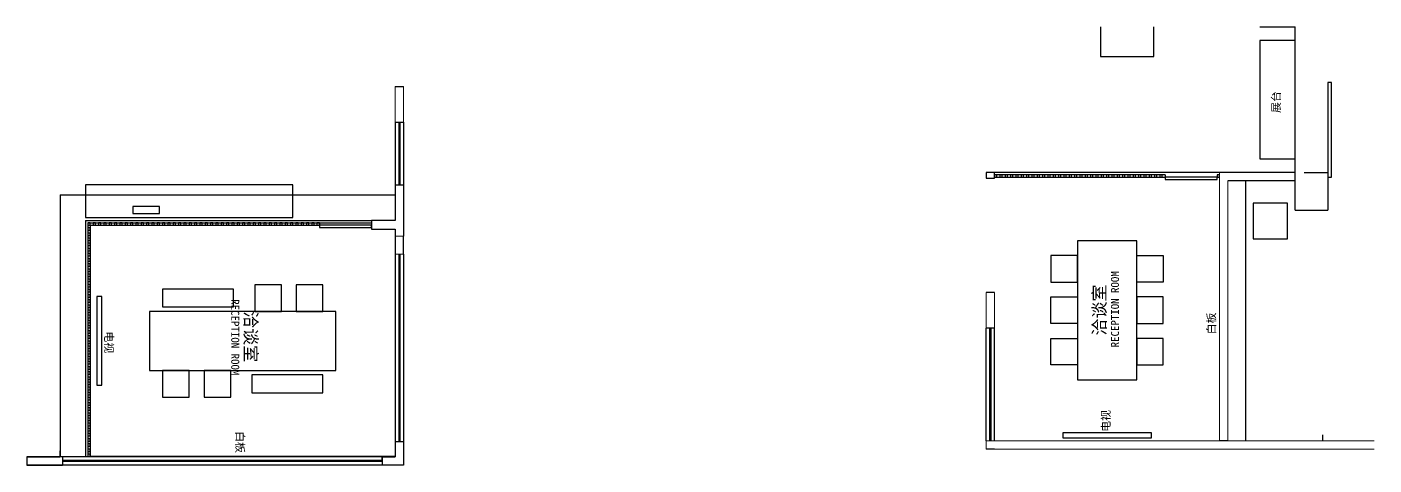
# Model space of a CAD drawing. Header units: millimetres. Extents: x 5625199 to 7433318, y -3316392 to -2552493.
# Drawn here: x 6440206 to 6462964, y -2659023 to -2651611 of the extents above; entities that cross this region are included whole.
import ezdxf

# ---------------------------------------------------------------- set-up
doc = ezdxf.new("R2010")
doc.units = ezdxf.units.MM
for name, color, linetype in [('155', 155, 'Continuous'), ('PL-固定家具', 155, 'Continuous'), ('PL-固定落地', 155, 'Continuous'), ('PL-文字标注', 2, 'Continuous'), ('PL-新建墙体', 5, 'Continuous'), ('PL-活动家具', 15, 'Continuous'), ('PL-门', 4, 'Continuous')]:
    doc.layers.add(name, color=color, linetype=linetype)
doc.styles.add('黑体', font='simhei.ttf')

# ---------------------------------------------------------------- blocks, each defined once
blk = doc.blocks.new('G$CABD8A9CE')
at = {"color": 255}
for p, q in [((0, 6220), (0, 6360)), ((600, 6220), (600, 6360)), ((6000, 6220), (6000, 6360))]:
    blk.add_line(p, q, dxfattribs=at)
at = {"color": 255, "lineweight": 9}
for p, q in [((0, 6360), (600, 6360)), ((0, 6220), (600, 6220)), ((2532, 6360), (2532, 6220)), ((2832, 6360), (2832, 6220))]:
    blk.add_line(p, q, dxfattribs=at)
at = {"color": 250, "ltscale": 500}
for p, q in [((600, 6360), (1662, 6360)), ((600, 6220), (1662, 6220)), ((2832, 6360), (6000, 6360)), ((2832, 6220), (6000, 6220)), ((6262, 6000), (6262, 2832)), ((6262, 6000), (6262, 600)), ((6402, 6000), (6402, 600))]:
    blk.add_line(p, q, dxfattribs=at)
at = {"color": 3, "ltscale": 500}
for p, q in [((600, 6300), (1662, 6300)), ((600, 6280), (1662, 6280)), ((2832, 6300), (6000, 6300)), ((2832, 6280), (6000, 6280)), ((6322, 6000), (6322, 600)), ((6342, 6000), (6342, 600))]:
    blk.add_line(p, q, dxfattribs=at)
at = {"color": 255, "ltscale": 500}
for p, q in [((2832, 6360), (2532, 6360)), ((2532, 6220), (2832, 6220)), ((6000, 6360), (6402, 6360)), ((6000, 6220), (6262, 6220)), ((6262, 6000), (6262, 6220)), ((6402, 6360), (6402, 6000)), ((6262, 6000), (6402, 6000)), ((6262, 600), (6402, 600)), ((6262, 0), (6402, 0))]:
    blk.add_line(p, q, dxfattribs=at)
at = {"ltscale": 500}
for p, q in [((6262, 600), (6262, 0)), ((6262, 0), (6262, 555)), ((6402, 600), (6402, 0)), ((6402, 0), (6402, 600))]:
    blk.add_line(p, q, dxfattribs=at)
at = {"layer": 'PL-固定家具', "ltscale": 500}
for p, q in [((2302, 1030), (2302, 4940)), ((2342, 1070), (2342, 4940)), ((2302, 1030), (6262, 1030)), ((2342, 1070), (6262, 1070))]:
    blk.add_line(p, q, dxfattribs=at)
at = {"layer": 'PL-固定家具', "color": 250, "ltscale": 500}
for points in [[(2342, 4940), (2302, 4940), (2302, 4900), (2342, 4900)], [(2342, 4850), (2302, 4850), (2302, 4810), (2342, 4810)], [(2342, 4760), (2302, 4760), (2302, 4720), (2342, 4720)], [(2342, 4670), (2302, 4670), (2302, 4630), (2342, 4630)], [(2342, 4580), (2302, 4580), (2302, 4540), (2342, 4540)], [(2342, 4490), (2302, 4490), (2302, 4450), (2342, 4450)], [(2342, 4400), (2302, 4400), (2302, 4360), (2342, 4360)], [(2342, 4310), (2302, 4310), (2302, 4270), (2342, 4270)], [(2342, 4220), (2302, 4220), (2302, 4180), (2342, 4180)], [(2342, 4130), (2302, 4130), (2302, 4090), (2342, 4090)], [(2342, 4040), (2302, 4040), (2302, 4000), (2342, 4000)], [(2342, 3950), (2302, 3950), (2302, 3910), (2342, 3910)], [(2342, 3860), (2302, 3860), (2302, 3820), (2342, 3820)], [(2342, 3770), (2302, 3770), (2302, 3730), (2342, 3730)], [(2342, 3680), (2302, 3680), (2302, 3640), (2342, 3640)], [(2342, 3590), (2302, 3590), (2302, 3550), (2342, 3550)], [(2342, 3500), (2302, 3500), (2302, 3460), (2342, 3460)], [(2342, 3410), (2302, 3410), (2302, 3370), (2342, 3370)], [(2342, 3320), (2302, 3320), (2302, 3280), (2342, 3280)], [(2342, 3230), (2302, 3230), (2302, 3190), (2342, 3190)], [(2342, 3140), (2302, 3140), (2302, 3100), (2342, 3100)], [(2342, 3050), (2302, 3050), (2302, 3010), (2342, 3010)], [(2342, 2960), (2302, 2960), (2302, 2920), (2342, 2920)], [(2342, 2870), (2302, 2870), (2302, 2830), (2342, 2830)], [(2342, 2780), (2302, 2780), (2302, 2740), (2342, 2740)], [(2342, 2690), (2302, 2690), (2302, 2650), (2342, 2650)], [(2342, 2600), (2302, 2600), (2302, 2560), (2342, 2560)], [(2342, 2510), (2302, 2510), (2302, 2470), (2342, 2470)], [(2342, 2420), (2302, 2420), (2302, 2380), (2342, 2380)], [(2342, 2330), (2302, 2330), (2302, 2290), (2342, 2290)], [(2342, 2240), (2302, 2240), (2302, 2200), (2342, 2200)], [(2342, 2150), (2302, 2150), (2302, 2110), (2342, 2110)], [(2342, 2060), (2302, 2060), (2302, 2020), (2342, 2020)], [(2342, 1970), (2302, 1970), (2302, 1930), (2342, 1930)], [(2342, 1880), (2302, 1880), (2302, 1840), (2342, 1840)], [(2342, 1790), (2302, 1790), (2302, 1750), (2342, 1750)], [(2342, 1700), (2302, 1700), (2302, 1660), (2342, 1660)], [(2342, 1610), (2302, 1610), (2302, 1570), (2342, 1570)], [(2342, 1520), (2302, 1520), (2302, 1480), (2342, 1480)], [(2342, 1430), (2302, 1430), (2302, 1390), (2342, 1390)], [(2342, 1340), (2302, 1340), (2302, 1300), (2342, 1300)], [(2342, 1250), (2302, 1250), (2302, 1210), (2342, 1210)], [(2342, 1160), (2302, 1160), (2302, 1120), (2342, 1120)], [(2429, 1070), (2389, 1070), (2389, 1030), (2429, 1030)], [(2516, 1070), (2476, 1070), (2476, 1030), (2516, 1030)], [(2603, 1070), (2563, 1070), (2563, 1030), (2603, 1030)], [(2690, 1070), (2650, 1070), (2650, 1030), (2690, 1030)], [(2777, 1070), (2737, 1070), (2737, 1030), (2777, 1030)], [(2864, 1070), (2824, 1070), (2824, 1030), (2864, 1030)], [(2951, 1070), (2911, 1070), (2911, 1030), (2951, 1030)], [(3038, 1070), (2998, 1070), (2998, 1030), (3038, 1030)], [(3125, 1070), (3085, 1070), (3085, 1030), (3125, 1030)], [(3212, 1070), (3172, 1070), (3172, 1030), (3212, 1030)], [(3299, 1070), (3259, 1070), (3259, 1030), (3299, 1030)], [(3386, 1070), (3346, 1070), (3346, 1030), (3386, 1030)], [(3473, 1070), (3433, 1070), (3433, 1030), (3473, 1030)], [(3560, 1070), (3520, 1070), (3520, 1030), (3560, 1030)], [(3647, 1070), (3607, 1070), (3607, 1030), (3647, 1030)], [(3734, 1070), (3694, 1070), (3694, 1030), (3734, 1030)], [(3821, 1070), (3781, 1070), (3781, 1030), (3821, 1030)], [(3908, 1070), (3868, 1070), (3868, 1030), (3908, 1030)], [(3995, 1070), (3955, 1070), (3955, 1030), (3995, 1030)], [(4082, 1070), (4042, 1070), (4042, 1030), (4082, 1030)], [(4169, 1070), (4129, 1070), (4129, 1030), (4169, 1030)], [(4256, 1070), (4216, 1070), (4216, 1030), (4256, 1030)], [(4343, 1070), (4303, 1070), (4303, 1030), (4343, 1030)], [(4430, 1070), (4390, 1070), (4390, 1030), (4430, 1030)], [(4517, 1070), (4477, 1070), (4477, 1030), (4517, 1030)], [(4604, 1070), (4564, 1070), (4564, 1030), (4604, 1030)], [(4691, 1070), (4651, 1070), (4651, 1030), (4691, 1030)], [(4778, 1070), (4738, 1070), (4738, 1030), (4778, 1030)], [(4865, 1070), (4825, 1070), (4825, 1030), (4865, 1030)], [(4952, 1070), (4912, 1070), (4912, 1030), (4952, 1030)], [(5039, 1070), (4999, 1070), (4999, 1030), (5039, 1030)], [(5126, 1070), (5086, 1070), (5086, 1030), (5126, 1030)], [(5213, 1070), (5173, 1070), (5173, 1030), (5213, 1030)], [(5300, 1070), (5260, 1070), (5260, 1030), (5300, 1030)], [(5387, 1070), (5347, 1070), (5347, 1030), (5387, 1030)], [(5474, 1070), (5434, 1070), (5434, 1030), (5474, 1030)], [(5561, 1070), (5521, 1070), (5521, 1030), (5561, 1030)], [(5648, 1070), (5608, 1070), (5608, 1030), (5648, 1030)], [(5735, 1070), (5695, 1070), (5695, 1030), (5735, 1030)], [(5822, 1070), (5782, 1070), (5782, 1030), (5822, 1030)], [(5909, 1070), (5869, 1070), (5869, 1030), (5909, 1030)], [(5996, 1070), (5956, 1070), (5956, 1030), (5996, 1030)], [(6083, 1070), (6043, 1070), (6043, 1030), (6083, 1030)], [(6170, 1070), (6130, 1070), (6130, 1030), (6170, 1030)], [(6257, 1070), (6217, 1070), (6217, 1030), (6257, 1030)]]:
    blk.add_lwpolyline(points, close=True, dxfattribs=at)
at = {"layer": 'PL-固定家具'}
blk.add_lwpolyline([(2027, 1790), (2147, 1790), (2147, 2240), (2027, 2240)], close=True, dxfattribs=at)
at = {"layer": 'PL-固定家具', "ltscale": 500}
blk.add_lwpolyline([(2342, 1070), (2302, 1070), (2302, 1030), (2342, 1030)], close=True, dxfattribs=at)
at = {"layer": 'PL-固定落地', "color": 250, "ltscale": 500}
for p, q in [((1832, 560), (1832, 6220)), ((2302, 4940), (2302, 5820)), ((1832, 560), (6262, 560))]:
    blk.add_line(p, q, dxfattribs=at)
at = {"layer": 'PL-固定落地', "color": 8, "ltscale": 500}
for q in [(2262, 5820), (6262, 990)]:
    blk.add_line((2262, 990), q, dxfattribs=at)
at = {"layer": 'PL-固定落地', "ltscale": 500}
blk.add_line((2302, 4940), (2342, 4940), dxfattribs=at)
at = {"layer": 'PL-固定落地', "color": 155, "ltscale": 500}
blk.add_line((6262, 560), (6162, 560), dxfattribs=at)
blk.add_lwpolyline([(1662, 4490), (1662, 990), (2212, 990), (2212, 4490)], close=True, dxfattribs=at)
at = {"layer": 'PL-新建墙体'}
for p, q in [((1662, 6220), (1662, 6360)), ((1662, 6360), (2532, 6360)), ((1662, 6220), (2262, 6220)), ((2262, 6220), (2262, 5820)), ((2412, 5820), (2412, 6220)), ((2412, 6220), (2532, 6220)), ((2262, 5820), (2412, 5820))]:
    blk.add_line(p, q, dxfattribs=at)
blk.add_lwpolyline([(6262, 600), (6322, 600), (6322, 6000), (6262, 6000)], close=True, dxfattribs=at)
at = {"layer": 'PL-活动家具', "color": 250}
blk.add_line((6252, 1070), (6252, 6220), dxfattribs=at)
at = {"layer": 'PL-活动家具'}
for points in [[(3802, 5220), (3802, 2070), (4802, 2070), (4802, 5220)], [(3552, 1183), (5052, 1183), (5052, 1263), (3552, 1263)]]:
    blk.add_lwpolyline(points, close=True, dxfattribs=at)
at = {"layer": 'PL-活动家具', "color": 8}
for points in [[(3352, 4548), (3802, 4548), (3802, 4998), (3352, 4998)], [(5177, 3798), (5177, 4998), (4877, 4998), (4877, 3798)], [(3352, 3848), (3802, 3848), (3802, 4298), (3352, 4298)], [(3427, 3492), (3427, 2292), (3727, 2292), (3727, 3492)], [(5252, 3442), (4802, 3442), (4802, 2992), (5252, 2992)], [(5252, 2742), (4802, 2742), (4802, 2292), (5252, 2292)]]:
    blk.add_lwpolyline(points, close=True, dxfattribs=at)
at = {"layer": 'PL-门'}
blk.add_lwpolyline([(2342, 5820), (2342, 4940), (2382, 4940), (2382, 5820)], close=True, dxfattribs=at)
at = {"layer": 'PL-文字标注', "color": 2, "style": '黑体'}
for s, height, p in [('洽谈室', 211.2, (3797, 3677)), ('白板', 135.2, (5828, 3532)), ('RECEPTION ROOM', 135.17, (3597, 3451)), ('电视', 135.2, (4140, 1316))]:
    blk.add_text(s, height=height, dxfattribs=at).set_placement(p)
blk = doc.blocks.new('G$CB4AED5DE')
at = {"color": 255, "ltscale": 500}
for p, q in [((0, 6410), (0, 6550)), ((140, 2470), (140, 2610))]:
    blk.add_line(p, q, dxfattribs=at)
at = {"lineweight": 18}
for p, q in [((140, 6550), (0, 6550)), ((0, 0), (0, 6410)), ((140, 6550), (140, 2610)), ((140, 2470), (140, 0))]:
    blk.add_line(p, q, dxfattribs=at)
at = {"color": 250, "ltscale": 500}
for p, q in [((140, 6550), (2048, 6550)), ((140, 6410), (2048, 6410))]:
    blk.add_line(p, q, dxfattribs=at)
at = {"color": 3, "ltscale": 500}
for p, q in [((140, 6490), (2048, 6490)), ((140, 6470), (2048, 6470))]:
    blk.add_line(p, q, dxfattribs=at)
at = {"color": 255}
for p, q in [((2048, 6410), (2048, 6550)), ((2648, 6410), (2648, 6550))]:
    blk.add_line(p, q, dxfattribs=at)
at = {"color": 255, "lineweight": 9}
for p, q in [((2048, 6550), (2648, 6550)), ((2048, 6410), (2648, 6410))]:
    blk.add_line(p, q, dxfattribs=at)
at = {"lineweight": 9}
for p, q in [((140, 2610), (2200, 2610)), ((4680, 2610), (2200, 2610)), ((2200, 2610), (2200, 2610)), ((140, 2470), (2340, 2470)), ((4540, 2470), (2340, 2470))]:
    blk.add_line(p, q, dxfattribs=at)
at = {"ltscale": 500}
for p, q in [((4680, 1330), (4680, 2610)), ((4540, 1330), (4540, 2470))]:
    blk.add_line(p, q, dxfattribs=at)
at = {"layer": 'PL-固定家具', "ltscale": 500}
for p, q in [((4600, 6411), (4600, 3530)), ((4640, 3531), (4640, 6411)), ((4640, 3530), (4600, 3530))]:
    blk.add_line(p, q, dxfattribs=at)
at = {"layer": 'PL-固定家具'}
blk.add_line((4540, 2170), (140, 2170), dxfattribs=at)
at = {"layer": 'PL-固定家具', "color": 250, "ltscale": 500}
for points in [[(4600, 6371), (4640, 6371), (4640, 6411), (4600, 6411)], [(4600, 6281), (4640, 6281), (4640, 6321), (4600, 6321)], [(4600, 6191), (4640, 6191), (4640, 6231), (4600, 6231)], [(4600, 6101), (4640, 6101), (4640, 6141), (4600, 6141)], [(4600, 6011), (4640, 6011), (4640, 6051), (4600, 6051)], [(4600, 5921), (4640, 5921), (4640, 5961), (4600, 5961)], [(4600, 5831), (4640, 5831), (4640, 5871), (4600, 5871)], [(4600, 5741), (4640, 5741), (4640, 5781), (4600, 5781)], [(4600, 5651), (4640, 5651), (4640, 5691), (4600, 5691)], [(4600, 5561), (4640, 5561), (4640, 5601), (4600, 5601)], [(4600, 5471), (4640, 5471), (4640, 5511), (4600, 5511)], [(4600, 5381), (4640, 5381), (4640, 5421), (4600, 5421)], [(4600, 5291), (4640, 5291), (4640, 5331), (4600, 5331)], [(4600, 5201), (4640, 5201), (4640, 5241), (4600, 5241)], [(4600, 5111), (4640, 5111), (4640, 5151), (4600, 5151)], [(4600, 5021), (4640, 5021), (4640, 5061), (4600, 5061)], [(4600, 4931), (4640, 4931), (4640, 4971), (4600, 4971)], [(4600, 4841), (4640, 4841), (4640, 4881), (4600, 4881)], [(4600, 4751), (4640, 4751), (4640, 4791), (4600, 4791)], [(4600, 4661), (4640, 4661), (4640, 4701), (4600, 4701)], [(4600, 4571), (4640, 4571), (4640, 4611), (4600, 4611)], [(4600, 4481), (4640, 4481), (4640, 4521), (4600, 4521)], [(4600, 4391), (4640, 4391), (4640, 4431), (4600, 4431)], [(4600, 4301), (4640, 4301), (4640, 4341), (4600, 4341)], [(4600, 4211), (4640, 4211), (4640, 4251), (4600, 4251)], [(4600, 4121), (4640, 4121), (4640, 4161), (4600, 4161)], [(4600, 4031), (4640, 4031), (4640, 4071), (4600, 4071)], [(4600, 3941), (4640, 3941), (4640, 3981), (4600, 3981)], [(4600, 3851), (4640, 3851), (4640, 3891), (4600, 3891)], [(4600, 3761), (4640, 3761), (4640, 3801), (4600, 3801)], [(4600, 3671), (4640, 3671), (4640, 3711), (4600, 3711)], [(4600, 3581), (4640, 3581), (4640, 3621), (4600, 3621)]]:
    blk.add_lwpolyline(points, close=True, dxfattribs=at)
at = {"layer": 'PL-固定家具', "ltscale": 500}
blk.add_lwpolyline([(4600, 2611), (4640, 2611), (4640, 2651), (4600, 2651)], close=True, dxfattribs=at)
at = {"layer": 'PL-固定落地', "color": 8, "ltscale": 500}
blk.add_line((4680, 2610), (4680, 6410), dxfattribs=at)
at = {"layer": 'PL-新建墙体'}
for p, q in [((7141, 1930), (7141, 1330)), ((4040, 1330), (7141, 1330)), ((4040, 1330), (4040, 1180)), ((4040, 1180), (4040, 780)), ((4680, 1180), (4680, 780)), ((4680, 780), (4040, 780))]:
    blk.add_line(p, q, dxfattribs=at)
blk.add_lwpolyline([(4580, 6410), (4680, 6410), (4680, 6550), (4580, 6550)], close=True, dxfattribs=at)
at = {"layer": 'PL-活动家具'}
for points in [[(193, 5260), (193, 3760), (273, 3760), (273, 5260)], [(1173, 4010), (3523, 4010), (3523, 5010), (1173, 5010)], [(3557, 2044), (3557, 1463), (4157, 1463), (4157, 2044)], [(4911, 1330), (6911, 1330), (6911, 1930), (4911, 1930)]]:
    blk.add_lwpolyline(points, close=True, dxfattribs=at)
at = {"layer": 'PL-活动家具', "color": 8}
for points in [[(1873, 5460), (1873, 5010), (1423, 5010), (1423, 5460)], [(2573, 5460), (2573, 5010), (2123, 5010), (2123, 5460)], [(2823, 5460), (2823, 5010), (3273, 5010), (3273, 5460)], [(1873, 3560), (1873, 4010), (1423, 4010), (1423, 3560)], [(2573, 3560), (2573, 4010), (2123, 4010), (2123, 3560)], [(2823, 3560), (2823, 4010), (3273, 4010), (3273, 3560)]]:
    blk.add_lwpolyline(points, close=True, dxfattribs=at)
at = {"layer": 'PL-活动家具'}
blk.add_lwpolyline([(7141, 4620), (6641, 4620), (6641, 3720), (7141, 3720)], dxfattribs=at)
at = {"layer": 'PL-门', "color": 250, "ltscale": 500}
blk.add_line((240, 870), (140, 870), dxfattribs=at)
at = {"layer": 'PL-门'}
for points in [[(4600, 2651), (4600, 3531), (4560, 3531), (4560, 2651)], [(6200, 720), (6200, 780), (4600, 780), (4600, 720)]]:
    blk.add_lwpolyline(points, close=True, dxfattribs=at)
at = {"layer": 'PL-文字标注', "color": 2, "style": '黑体'}
for s, height, p in [('洽谈室', 211.2, (1920, 4535)), ('电视', 135.2, (292, 4462)), ('RECEPTION ROOM', 135.17, (1721, 4309)), ('白板', 135.2, (1941, 2681)), ('展台', 135.2, (5685, 1586))]:
    blk.add_text(s, height=height, dxfattribs=at).set_placement(p)

msp = doc.modelspace()

# ---------------------------------------------------------------- block references
at = {"layer": '155', "color": 0, "ltscale": 500}
for name, p, rotation in [('G$CB4AED5DE', (6462963.55, -2658752.21), 90), ('G$CABD8A9CE', (6440206.41, -2652621.23), 270)]:
    msp.add_blockref(name, p, dxfattribs=dict(at, rotation=rotation))

doc.saveas('drawing.dxf')
